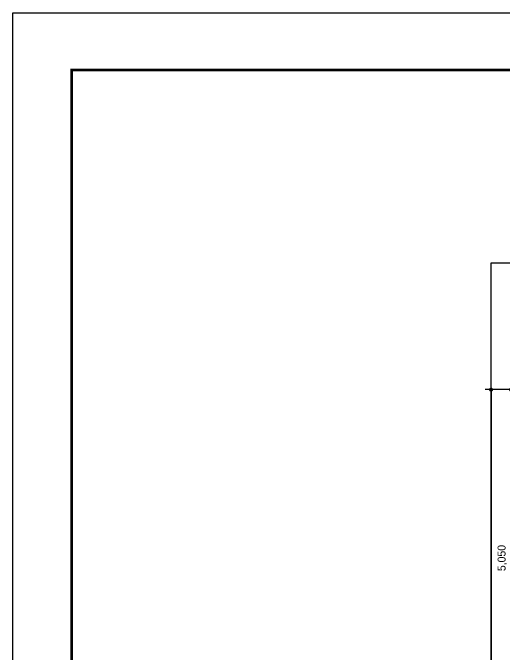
# Model space of a CAD drawing. Header units: millimetres. Extents: x -224448 to 1592092, y -164641 to 319001.
# Drawn here: x 80660 to 88021, y 184094 to 193710 of the extents above; entities that cross this region are included whole.
import ezdxf

# ---------------------------------------------------------------- set-up
doc = ezdxf.new("R2010")
doc.units = ezdxf.units.MM
doc.layers.get('Defpoints').update_dxf_attribs({"color": 35})
doc.layers.add('DIM', color=3, linetype='Continuous')
doc.layers.add('I_FORMAT', color=7, linetype='Continuous')
doc.styles.add('IABU-글꼴스타일', font='')
doc.styles.get('IABU-글꼴스타일').set_extended_font_data('HY울릉도L')
doc.dimstyles.new('IABC-100 (SUB)', dxfattribs={"dimscale": 60, "dimtxt": 2, "dimasz": 1, "dimexe": 1.5, "dimexo": 2, "dimgap": 1, "dimtad": 1, "dimdec": 0, "dimdsep": 46, "dimlunit": 6, "dimtxsty": 'IABU-글꼴스타일', "dimblk": '1234_Dot', "dimcen": 1, "dimclrd": 4, "dimclre": 4, "dimclrt": 7, "dimadec": 0, "dimazin": 0, "dimtfac": 1, "dimtdec": 0, "dimtix": 1, "dimtmove": 2, "dimatfit": 3, "dimldrblk": '1234_Dot', "dimfxl": 2, "dimtolj": 1, "dimtzin": 0, "dimarcsym": 0})

# ---------------------------------------------------------------- blocks, each defined once
blk = doc.blocks.new('1234_Dot')
at = {"color": 0, "linetype": 'ByBlock', "lineweight": -2}
blk.add_line((-0.5, 0), (-1, 0), dxfattribs=at)
at = {"color": 0, "linetype": 'ByBlock', "const_width": 0.5}
blk.add_lwpolyline([(-0.25, 0, 1), (0.25, 0, 1)], format="xyb", close=True, dxfattribs=at)
blk = doc.blocks.new('*D966')
at = {"layer": 'Defpoints', "color": 0, "ltscale": 50, "transparency": 16777216}
for p in [(89024.9, 188060.5), (88124.9, 183010.5), (89024.9, 183010.5)]:
    blk.add_point(p, dxfattribs=at)
at = {"layer": 'DIM', "color": 4, "lineweight": -2, "ltscale": 50, "transparency": 16777216}
for p, q in [((88904.9, 188060.5), (88034.9, 188060.5)), ((88124.9, 188000.5), (88124.9, 183070.5)), ((88904.9, 183010.5), (88034.9, 183010.5))]:
    blk.add_line(p, q, dxfattribs=at)
at = {"layer": 'DIM', "color": 4, "lineweight": -2, "ltscale": 50, "transparency": 16777216, "xscale": 60, "yscale": 60, "zscale": 60}
for p, rotation in [((88124.9, 188060.5), 90), ((88124.9, 183010.5), 270)]:
    blk.add_blockref('1234_Dot', p, dxfattribs=dict(at, rotation=rotation))
at = {"layer": 'DIM', "color": 7, "ltscale": 50, "transparency": 16777216, "insert": (87993.5, 185535.5), "char_height": 120, "attachment_point": 5, "rotation": 90, "style": 'IABU-글꼴스타일'}
blk.add_mtext('\\A1;5,050', dxfattribs=at)
blk = doc.blocks.new('*D942')
at = {"layer": 'Defpoints', "color": 0, "ltscale": 50, "transparency": 16777216}
for p in [(89024.9, 188060.5), (87824.9, 176360.5), (89024.9, 176360.5)]:
    blk.add_point(p, dxfattribs=at)
at = {"layer": 'DIM', "color": 4, "lineweight": -2, "ltscale": 50, "transparency": 16777216}
for p, q in [((88904.9, 188060.5), (87734.9, 188060.5)), ((87824.9, 188000.5), (87824.9, 176420.5)), ((88904.9, 176360.5), (87734.9, 176360.5))]:
    blk.add_line(p, q, dxfattribs=at)
at = {"layer": 'DIM', "color": 4, "lineweight": -2, "ltscale": 50, "transparency": 16777216, "xscale": 60, "yscale": 60, "zscale": 60}
for p, rotation in [((87824.9, 188060.5), 90), ((87824.9, 176360.5), 270)]:
    blk.add_blockref('1234_Dot', p, dxfattribs=dict(at, rotation=rotation))
at = {"layer": 'DIM', "color": 7, "ltscale": 50, "transparency": 16777216, "insert": (87693.5, 182210.5), "char_height": 120, "attachment_point": 5, "rotation": 90, "style": 'IABU-글꼴스타일'}
blk.add_mtext('\\A1;11,700', dxfattribs=at)

msp = doc.modelspace()

# ---------------------------------------------------------------- linework, layer by layer
at = {"layer": 'Defpoints'}
for points in [[(80660, 193710.153), (114260, 193710.153), (114260, 169950.153), (80660, 169950.153)], [(87824.894, 189960.492), (104124.894, 189960.492), (104124.894, 174460.492), (87824.894, 174460.492)]]:
    msp.add_lwpolyline(points, close=True, dxfattribs=at)
at = {"layer": 'I_FORMAT', "const_width": 40.174}
msp.add_lwpolyline([(110247.975, 170805.353), (81540, 170805.353), (81540, 192854.953), (110247.975, 192854.953)], dxfattribs=at)

# ---------------------------------------------------------------- dimensions: what is measured, and where the dimension line sits
at = {"layer": 'DIM', "ltscale": 50}
for base, p2, picture, middle in [((87824.894, 176360.492), (89024.894, 176360.492), '*D942', (87693.466, 182210.492)), ((88124.894, 183010.492), (89024.894, 183010.492), '*D966', (87993.466, 185535.492))]:
    dim = msp.add_linear_dim(base=base, p1=(89024.894, 188060.492), p2=p2, angle=90, dimstyle='IABC-100 (SUB)', dxfattribs=at)
    dim.commit()
    dim.dimension.update_dxf_attribs({"geometry": picture, "text_midpoint": middle})

doc.saveas('drawing.dxf')
